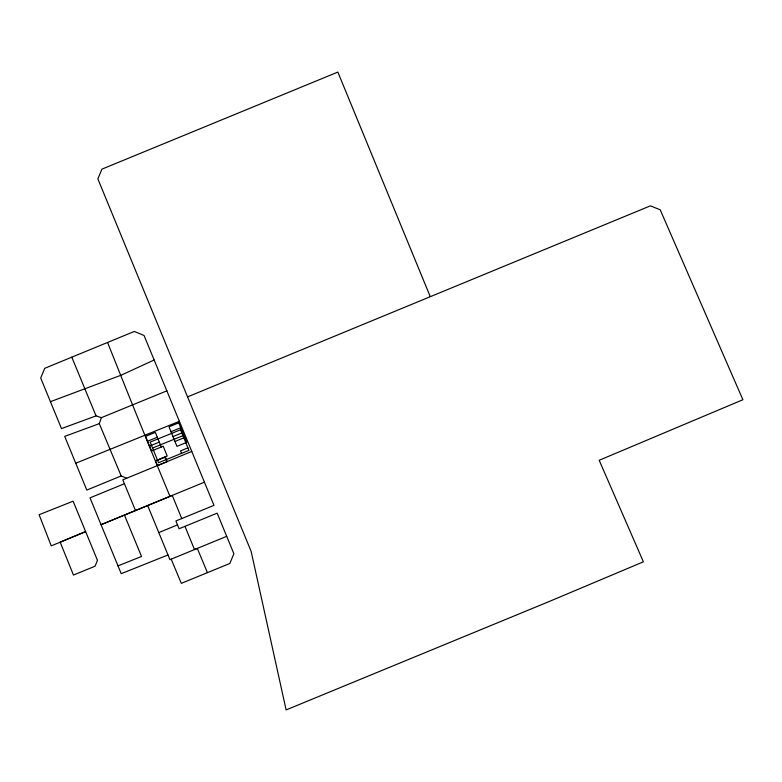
<?xml version="1.0" encoding="UTF-8"?>
<svg xmlns="http://www.w3.org/2000/svg" width="782" height="782" viewBox="0 0 782 782"><rect width="100%" height="100%" fill="white"/><g stroke="black" fill="none" stroke-linecap="round" stroke-linejoin="round"><path stroke-width="1.17" d="M126.713 478.281L121.19 475.935L99.294 423.649L101.367 417.676L166.849 390.853M154.152 360.013L121.044 375.223L50.429 401.674L40.703 378.029L44.75 368.302L134.328 331.441L144.074 335.507L213.965 505.358L175.921 520.949L179.107 528.749L217.171 513.158L233.877 553.744L229.81 563.49L181.297 583.352L171.199 559.159M191.785 451.449L122.794 479.835L135.511 510.529M158.795 532.61L177.524 524.849M187.563 396.885L650.419 205.842L660.203 209.801L742.9 399.729L599.178 460.285L643.391 561.818L549.805 601.26L286.124 709.919L251.149 551.418L97.858 178.882L101.914 169.156L337.844 72.081L430.178 296.466M121.19 475.935L86.812 490.07L64.701 436.385L99.294 423.649M124.416 483.735L90.018 497.851L101.044 524.702L172.255 495.426L181.766 518.583M204.434 482.181L101.044 524.702L121.21 573.675L167.993 554.966M226.712 536.315L194.503 549.57L184.972 526.364M179.381 421.312L75.756 463.218M147.554 441.224L157.319 437.255M170.984 431.703L180.75 427.734M149.538 446.111L159.303 442.143M172.969 436.591L182.734 432.622M152.568 448.027L182.959 435.672M174.953 441.478L184.718 437.5M157.534 460.236L164.914 457.235L165.921 459.718M187.915 447.881L180.544 450.882L181.551 453.365M118.004 565.865L141.522 556.461L124.455 515.084M101.367 417.676L96.049 415.868L61.495 428.585L50.429 401.674M207.435 572.659L197.308 548.407L169.929 559.687L147.661 505.524M96.049 415.868L71.788 357.169M107.564 342.448C128.043 393.884 148.707 445.222 169.968 496.355M161.297 447.03L155.335 432.368L145.569 436.346L151.522 450.999L163.233 446.239L167.201 456.004L155.491 460.764L157.485 465.652L167.25 461.683L165.266 456.796M97.476 560.381L95.033 566.207L73.459 575.063L60.175 542.18L85.629 531.594L73.117 501.184L39.1 514.722L51.27 545.875L85.629 531.594L97.476 560.381M178.765 422.847L169 426.816L176.937 446.356L186.712 442.387L178.765 422.847M180.554 429.758L150.164 442.113L158.541 462.719L188.931 450.373L180.554 429.758"/></g></svg>
